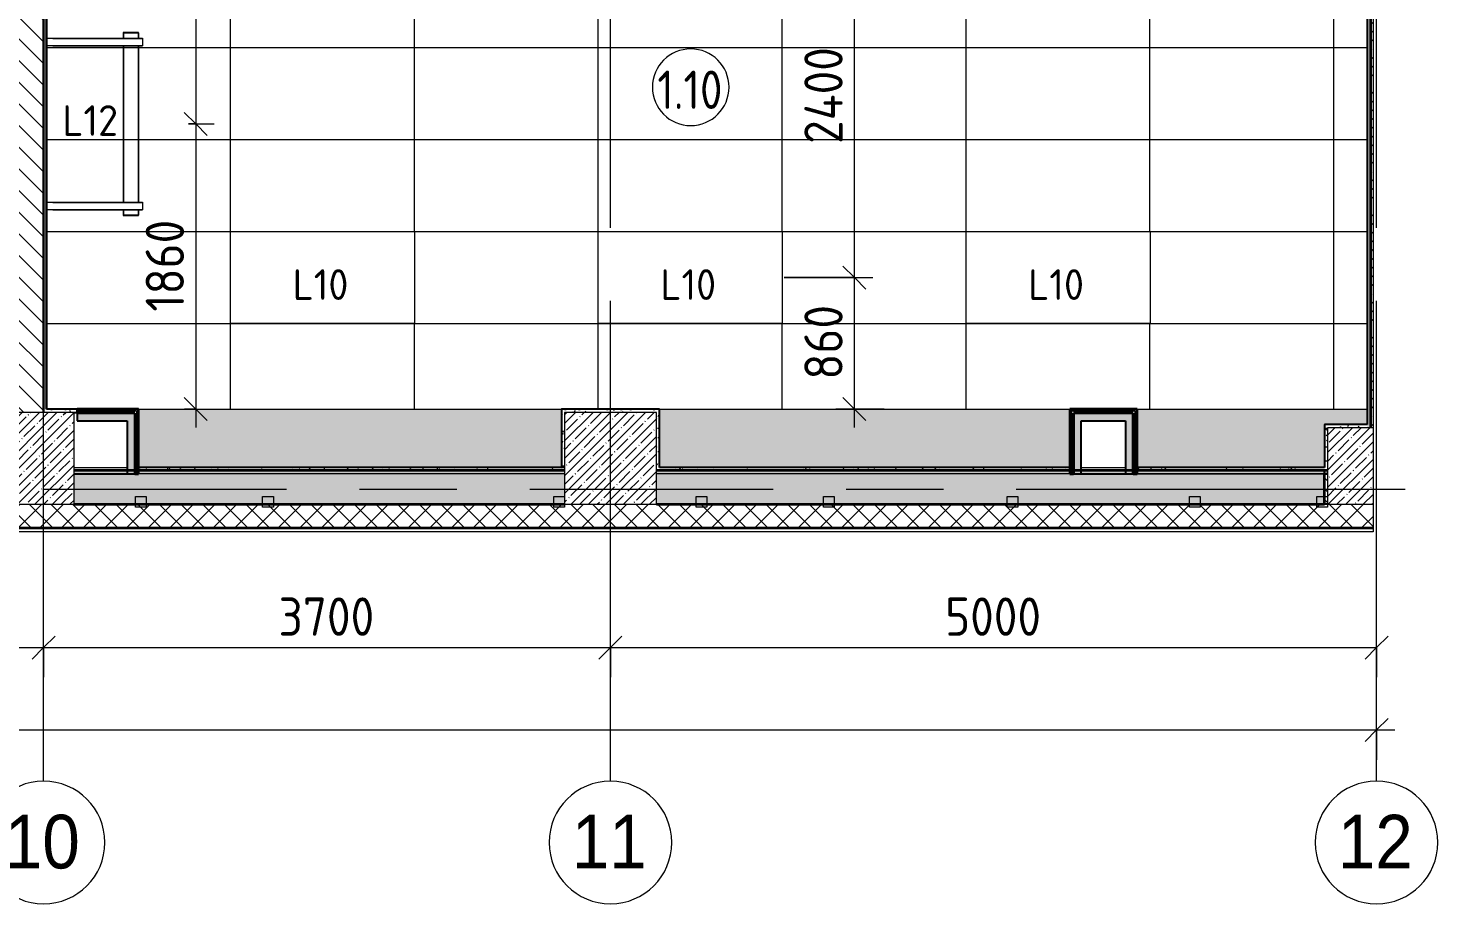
# Model space of a CAD drawing. Header units: millimetres. Extents: x -3377 to 186574, y -8553 to 29000.
# Drawn here: x 29510 to 38710, y -2706 to 3006 of the extents above; entities that cross this region are included whole.
import ezdxf

# ---------------------------------------------------------------- set-up
doc = ezdxf.new("R2010")
doc.units = ezdxf.units.MM
doc.linetypes.add('Осевая', pattern=[3175, 635, -476.25, 1587.5, -476.25])
for name, color, linetype, lineweight in [('A-ANNO-DIMS', 7, 'Continuous', 9), ('A-ANNO-DIMS-100', 7, 'Continuous', 9), ('A-AREA-IDEN', 7, 'Continuous', 9), ('A-CLNG-PATT', 7, 'Continuous', 9), ('A-DETL-GENF', 7, 'Continuous', 9), ('A-GLAZ', 7, 'Continuous', 9), ('A-GLAZ-1', 7, 'Continuous', 13), ('A-WALL', 7, 'Continuous', 9), ('E-LITE-EQPM-IDEN', 7, 'Continuous', 9), ('I-WALL', 7, 'Continuous', 9), ('S-COLS', 7, 'Continuous', 9), ('Оси', 7, 'Continuous', 9), ('Оси-1', 7, 'Continuous', 20), ('Оси-2', 7, 'Осевая', 9)]:
    doc.layers.add(name, color=color, linetype=linetype, lineweight=lineweight)
for name, color, linetype, lineweight, true_color in [('A-ANNO-NOTE', 1, 'Continuous', 9, 0xff0000), ('A-CLNG-1', 7, 'Continuous', 9, 0xc0c0c0), ('A-WALL-1', 7, 'Continuous', 35, 0x3c3c3c), ('A-WALL-2', 7, 'Continuous', 25, 0x3c3c3c), ('A-WALL-FNSH-1', 7, 'Continuous', 9, 0x3c3c3c), ('A-WALL-FNSH-2', 7, 'Continuous', 13, 0x3c3c3c), ('E-LITE-EQPM-1', 1, 'Continuous', 9, 0xff0000)]:
    doc.layers.add(name, color=color, linetype=linetype, lineweight=lineweight, true_color=true_color)
doc.layers.add('A-CLNG-PATT-1', color=7, linetype='Continuous', lineweight=9, transparency=1)
doc.styles.add('Arial', font='arial.ttf', dxfattribs={"width": 0.9, "height": 350})
doc.styles.add('GOST Common', font='GOST_Common.ttf', dxfattribs={"width": 0.9, "height": 250})
doc.styles.add('GOST Common_1', font='GOST_Common.ttf', dxfattribs={"height": 200})
doc.styles.add('ISOCPEUR', font='isocpeur.ttf', dxfattribs={"width": 0.9, "height": 250})
doc.dimstyles.new('ISO-2_5_0_9К_БОЛЬШОЙ', dxfattribs={"dimscale": 304.8, "dimtxt": 248.995294, "dimasz": 0.492126, "dimexe": 0.393701, "dimexo": 0.984252, "dimgap": 0, "dimtad": 1, "dimdec": 0, "dimrnd": 10, "dimzin": 0, "dimdsep": 46, "dimtxsty": 'ISOCPEUR', "dimblk1": 'OBLIQUE', "dimblk2": 'OBLIQUE', "dimsah": 1, "dimcen": 0.09, "dimdle": 0.393701, "dimazin": 0, "dimtfac": 1, "dimtdec": 4, "dimtix": 1, "dimtmove": 0, "dimatfit": 3, "dimfxl": 1, "dimtvp": 1, "dimtolj": 1, "dimtzin": 0, "dimarcsym": 2})
pattern_1 = [(45, (0, 0), (-57.02463, 57.02463), []), (45, (57.025, 0), (-57.02463, 57.02463), [100.806, -20.161, 3.353, -16.808])]
pattern_2 = [(0, (0, 0), (121.92, 30.48), [10.058, -81.382, 10.058, -81.382, -487.68]), (0, (0, 0), (121.92, 30.48), [-182.88, 10.058, -172.822, 10.058, -81.382, -213.36]), (0, (0, 0), (121.92, 30.48), [-457.2, 10.058, -50.902, 10.058, -142.342]), (120, (45.72, 15.24), (-87.356454, 90.345817), [10.058, -81.382, 10.058, -81.382, -487.68]), (120, (45.72, 15.24), (-87.356454, 90.345817), [-182.88, 10.058, -172.822, 10.058, -81.382, -213.36]), (120, (45.72, 15.24), (-87.356454, 90.345817), [-457.2, 10.058, -50.902, 10.058, -142.342]), (240, (60.96, 76.2), (-34.563546, -120.825817), [10.058, -81.382, 10.058, -81.382, -487.68]), (240, (60.96, 76.2), (-34.563546, -120.825817), [-182.88, 10.058, -172.822, 10.058, -81.382, -213.36]), (240, (60.96, 76.2), (-34.563546, -120.825817), [-457.2, 10.058, -50.902, 10.058, -142.342])]
pattern_3 = [(45, (0, 0), (-106.066, 106.066), []), (135, (0, 0), (-106.066, -106.066), [])]

# ---------------------------------------------------------------- blocks, each defined once
blk = doc.blocks.new('BSC_Колонна _Прямоугольная - 600х600-V2-План расстановки осветительного оборудования 1 этажа в осях 1-12')
at = {"layer": 'S-COLS'}
h = blk.add_hatch(dxfattribs=at)
h.set_pattern_fill('FP_4', color=256, style=0, pattern_type=2)
h.set_pattern_definition([(45, (-29509.74, -200), (-57.02463, 57.02463), []), (45, (-29452.72, -200), (-57.02463, 57.02463), [100.806, -20.161, 3.353, -16.808])])
h.paths.add_polyline_path([(-69.7, -300), (300, -300), (300, 300), (-300, 300), (-300, -300)])
for p, q in [((300, 300), (-300, 300)), ((-300, 300), (-300, -300)), ((300, -300), (300, 300)), ((-300, -300), (300, -300))]:
    blk.add_line(p, q, dxfattribs=at)
blk = doc.blocks.new('BSC_Колонна _Прямоугольная - 600х600-V14-План расстановки осветительного оборудования 1 этажа в осях 1-12')
at = {"layer": 'S-COLS'}
h = blk.add_hatch(dxfattribs=at)
h.set_pattern_fill('FP_23', color=256, style=0, pattern_type=2)
h.set_pattern_definition([(45, (-33310, -200), (-57.02463, 57.02463), []), (45, (-33252.975, -200), (-57.02463, 57.02463), [100.806, -20.161, 3.353, -16.808])])
h.paths.add_polyline_path([(299.7, -300), (300, -300), (300, 300), (-300, 300), (-300, -300), (-82.8, -300)])
for p, q in [((300, 300), (-300, 300)), ((-300, 300), (-300, -300)), ((300, -300), (300, 300)), ((-300, -300), (300, -300))]:
    blk.add_line(p, q, dxfattribs=at)
blk = doc.blocks.new('120_Окно_СКБ_2Ст - 120_Окно_СКБ_2Ст 2100х2500 _мал створка справа_-22445857-План расстановки осветительного оборудования 1 этажа в осях 1-12')
at = {"layer": 'A-GLAZ-1'}
for p, q in [((-1050, -127), (-1050, -57)), ((-1050, -57), (-980, -57)), ((-980, -57), (-980, -127)), ((150, -127), (150, -57)), ((150, -57), (220, -57)), ((220, -57), (220, -127)), ((980, -127), (980, -57)), ((980, -57), (1050, -57)), ((1050, -57), (1050, -127)), ((-980, -127), (-1050, -127)), ((220, -127), (150, -127)), ((1050, -127), (980, -127))]:
    blk.add_line(p, q, dxfattribs=at)
blk = doc.blocks.new('BSC_Колонна _Прямоугольная - 500х500-V27-План расстановки осветительного оборудования 1 этажа в осях 1-12')
at = {"layer": 'S-COLS'}
h = blk.add_hatch(dxfattribs=at)
h.set_pattern_fill('FP_37', color=256, style=0, pattern_type=2)
h.set_pattern_definition([(45, (-38240, -150), (-57.02463, 57.02463), []), (45, (-38182.975, -150), (-57.02463, 57.02463), [100.806, -20.161, 3.353, -16.808])])
h.paths.add_polyline_path([(47.7, -250), (47.7, 250), (-250, 250), (-250, -250)])
for p, q in [((47.7, 250), (-250, 250)), ((-250, 250), (-250, -250)), ((-250, -250), (47.7, -250))]:
    blk.add_line(p, q, dxfattribs=at)
blk = doc.blocks.new('120_Окно_СКБ_2Ст - 120_Окно_СКБ_2Ст 2800х2500_створка_-22445922-План расстановки осветительного оборудования 1 этажа в осях 1-12')
at = {"layer": 'A-GLAZ-1'}
for p, q in [((-1400, -127), (-1400, -57)), ((-1400, -57), (-1330, -57)), ((-1330, -57), (-1330, -127)), ((500, -127), (500, -57)), ((500, -57), (570, -57)), ((570, -57), (570, -127)), ((1330, -127), (1330, -57)), ((1330, -57), (1400, -57)), ((1400, -57), (1400, -127)), ((-1330, -127), (-1400, -127)), ((570, -127), (500, -127)), ((1400, -127), (1330, -127))]:
    blk.add_line(p, q, dxfattribs=at)
blk = doc.blocks.new('120_Окно_СКБ_1Ст - 120_Окно_СКБ_1Ст 900х2500_h_-20664874-План расстановки осветительного оборудования 1 этажа в осях 1-12')
at = {"layer": 'A-GLAZ-1'}
for p, q in [((-450, -127), (-450, -57)), ((-450, -57), (-380, -57)), ((-380, -57), (-380, -127)), ((380, -127), (380, -57)), ((380, -57), (450, -57)), ((450, -57), (450, -127)), ((-380, -127), (-450, -127)), ((450, -127), (380, -127))]:
    blk.add_line(p, q, dxfattribs=at)
blk = doc.blocks.new('E220 IP40 _школа доски 1195-100 IP40 аналог 1-36_ - V1-E0-00270-60000-4001839 _ V2-A0-PR00-00_2_0017_25 _Призма стандарт_-27752235-План расстановки осветительного оборудования 1 этажа в осях 1-12')
at = {"layer": 'E-LITE-EQPM-1'}
for p, q in [((20731, 4882.5), (20731, 4832.5)), ((20731, 4882.5), (20771, 4882.5)), ((20733, 4834.5), (20733, 4880.5)), ((20771, 4880.5), (20733, 4880.5)), ((20771, 4882.5), (21356, 4882.5)), ((20771, 4880.5), (20771, 4882.5)), ((20771, 4880.5), (21356, 4880.5)), ((21331, 4920), (21231, 4920)), ((21231, 4920), (21231, 4882.5)), ((21329, 4917), (21233, 4917)), ((21233, 4917), (21233, 4882.5)), ((21233, 4882.5), (21233, 4917)), ((21233, 4917), (21329, 4917)), ((21329, 4882.5), (21329, 4917)), ((21329, 4917), (21329, 4882.5)), ((21331, 4882.5), (21331, 4920)), ((21356, 4882.5), (21356, 4880.5)), ((21356, 4880.5), (21356, 4834.5)), ((20771, 4832.5), (20731, 4832.5)), ((20733, 4834.5), (20771, 4834.5)), ((20771, 4834.5), (21356, 4834.5)), ((20771, 4832.5), (20771, 4834.5)), ((20771, 4832.5), (21356, 4832.5)), ((21231, 4832.5), (21231, 3812.5)), ((21233, 4832.5), (21233, 3812.5)), ((21233, 3812.5), (21233, 4832.5)), ((21329, 3812.5), (21329, 4832.5)), ((21329, 4832.5), (21329, 3812.5)), ((21331, 3812.5), (21331, 4832.5)), ((21356, 4834.5), (21356, 4832.5)), ((20731, 3812.5), (20731, 3762.5)), ((20731, 3812.5), (20771, 3812.5)), ((20733, 3764.5), (20733, 3810.5)), ((20771, 3810.5), (20733, 3810.5)), ((20771, 3812.5), (21356, 3812.5)), ((20771, 3810.5), (20771, 3812.5)), ((20771, 3810.5), (21356, 3810.5)), ((21356, 3812.5), (21356, 3810.5)), ((21356, 3810.5), (21356, 3764.5)), ((20771, 3762.5), (20731, 3762.5)), ((20733, 3764.5), (20771, 3764.5)), ((20771, 3764.5), (21356, 3764.5)), ((20771, 3762.5), (20771, 3764.5)), ((20771, 3762.5), (21356, 3762.5)), ((21231, 3762.5), (21231, 3725)), ((21231, 3725), (21331, 3725)), ((21233, 3762.5), (21233, 3728)), ((21233, 3728), (21233, 3762.5)), ((21233, 3728), (21329, 3728)), ((21329, 3728), (21233, 3728)), ((21329, 3728), (21329, 3762.5)), ((21329, 3762.5), (21329, 3728)), ((21331, 3725), (21331, 3762.5)), ((21356, 3764.5), (21356, 3762.5))]:
    blk.add_line(p, q, dxfattribs=at)
blk = doc.blocks.new('DET_L_Линия разрыва - М100-30654710-План расстановки осветительного оборудования 1 этажа в осях 1-12')
at = {"layer": 'A-DETL-GENF'}
blk.add_line((11739.9, 0), (0, 0), dxfattribs=at)
blk = doc.blocks.new('Ось сетки - D8-29747960-План расстановки осветительного оборудования 1 этажа в осях 1-12')
at = {"layer": 'Оси-1'}
for start, end in [(360, 180), (180, 360)]:
    blk.add_arc((0, 0), 4, start, end, dxfattribs=at)
blk = doc.blocks.new('DIMBLOCK9-План расстановки осветительного оборудования 1 этажа в осях 1-12')
at = {"layer": 'A-ANNO-DIMS-100'}
for p, q in [((25910, -1228.1), (25910, -914.2)), ((29610, -1228.1), (29610, -914.2)), ((25910, -1034.2), (29610, -1034.2)), ((25910, -1034.2), (25910, -1228.1)), ((29610, -1034.2), (29610, -1228.1))]:
    blk.add_line(p, q, dxfattribs=at)
at = {"layer": 'A-ANNO-DIMS-100', "lineweight": 20}
for p, q in [((25910, -1034.2), (25985, -959.2)), ((29610, -1034.2), (29685, -959.2)), ((25910, -1034.2), (25835, -1109.2)), ((29610, -1034.2), (29535, -1109.2))]:
    blk.add_line(p, q, dxfattribs=at)
at = {"layer": 'A-ANNO-DIMS-100', "color": 0, "insert": (27444, -707.6), "char_height": 250, "width": 758.478, "attachment_point": 1, "line_spacing_factor": 1.149209, "style": 'ISOCPEUR'}
blk.add_mtext('3700', dxfattribs=at)
blk = doc.blocks.new('_Oblique')
at = {"color": 0, "linetype": 'ByBlock', "lineweight": -2}
blk.add_line((-0.5, -0.5), (0.5, 0.5), dxfattribs=at)
blk = doc.blocks.new('DIMBLOCK10-План расстановки осветительного оборудования 1 этажа в осях 1-12')
at = {"layer": 'A-ANNO-DIMS-100'}
for p, q in [((29610, -1228.1), (29610, -914.2)), ((33310, -1228.1), (33310, -914.2)), ((29610, -1034.2), (33310, -1034.2)), ((29610, -1034.2), (29610, -1228.1)), ((33310, -1034.2), (33310, -1228.1))]:
    blk.add_line(p, q, dxfattribs=at)
at = {"layer": 'A-ANNO-DIMS-100', "lineweight": 20}
for p, q in [((29610, -1034.2), (29685, -959.2)), ((33310, -1034.2), (33385, -959.2)), ((29610, -1034.2), (29535, -1109.2)), ((33310, -1034.2), (33235, -1109.2))]:
    blk.add_line(p, q, dxfattribs=at)
at = {"layer": 'A-ANNO-DIMS-100', "color": 0, "insert": (31144, -707.6), "char_height": 250, "width": 758.478, "attachment_point": 1, "line_spacing_factor": 1.149209, "style": 'ISOCPEUR'}
blk.add_mtext('3700', dxfattribs=at)
blk = doc.blocks.new('DIMBLOCK11-План расстановки осветительного оборудования 1 этажа в осях 1-12')
at = {"layer": 'A-ANNO-DIMS-100'}
for p, q in [((33310, -1228.1), (33310, -914.2)), ((38310, -1228.1), (38310, -914.2)), ((33310, -1034.2), (38310, -1034.2)), ((33310, -1034.2), (33310, -1228.1)), ((38310, -1034.2), (38310, -1228.1))]:
    blk.add_line(p, q, dxfattribs=at)
at = {"layer": 'A-ANNO-DIMS-100', "lineweight": 20}
for p, q in [((33310, -1034.2), (33385, -959.2)), ((38310, -1034.2), (38385, -959.2)), ((33310, -1034.2), (33235, -1109.2)), ((38310, -1034.2), (38235, -1109.2))]:
    blk.add_line(p, q, dxfattribs=at)
at = {"layer": 'A-ANNO-DIMS-100', "color": 0, "insert": (35494, -707.6), "char_height": 250, "width": 758.478, "attachment_point": 1, "line_spacing_factor": 1.149209, "style": 'ISOCPEUR'}
blk.add_mtext('5000', dxfattribs=at)
blk = doc.blocks.new('DIMBLOCK25-План расстановки осветительного оборудования 1 этажа в осях 1-12')
at = {"layer": 'A-ANNO-DIMS-100'}
for p, q in [((110, -1766), (110, -1452.1)), ((38310, -1766), (38310, -1452.1)), ((-10, -1572.1), (38430, -1572.1)), ((110, -1572.1), (110, -1766)), ((38310, -1572.1), (38310, -1766))]:
    blk.add_line(p, q, dxfattribs=at)
at = {"layer": 'A-ANNO-DIMS-100', "lineweight": 20}
for p, q in [((110, -1572.1), (185, -1497.1)), ((38310, -1572.1), (38385, -1497.1)), ((110, -1572.1), (35, -1647.1)), ((38310, -1572.1), (38235, -1647.1))]:
    blk.add_line(p, q, dxfattribs=at)
at = {"layer": 'A-ANNO-DIMS-100', "color": 0, "insert": (18815, -1245.4), "char_height": 250, "width": 948.097, "attachment_point": 1, "line_spacing_factor": 1.149209, "style": 'ISOCPEUR'}
blk.add_mtext('38200', dxfattribs=at)
blk = doc.blocks.new('Марка_Помещения - Номер-25198446-План расстановки осветительного оборудования 1 этажа в осях 1-12')
at = {"layer": 'A-AREA-IDEN'}
for start, end in [(360, 180), (180, 360)]:
    blk.add_arc((0, 0), 2.5, start, end, dxfattribs=at)
blk = doc.blocks.new('DIMBLOCK105-План расстановки осветительного оборудования 1 этажа в осях 1-12')
at = {"layer": 'A-ANNO-DIMS-100'}
for p, q in [((30603.4, 4526.5), (30603.4, 2381.5)), ((30555.7, 4406.5), (30723.4, 4406.5)), ((30603.4, 4406.5), (30555.7, 4406.5)), ((30555.7, 2381.5), (30723.4, 2381.5)), ((30603.4, 2381.5), (30555.7, 2381.5))]:
    blk.add_line(p, q, dxfattribs=at)
at = {"layer": 'A-ANNO-DIMS-100', "lineweight": 20}
for p, q in [((30603.4, 4406.5), (30528.4, 4481.5)), ((30603.4, 4406.5), (30678.4, 4331.5)), ((30603.4, 2381.5), (30528.4, 2456.5)), ((30603.4, 2381.5), (30678.4, 2306.5))]:
    blk.add_line(p, q, dxfattribs=at)
at = {"layer": 'A-ANNO-DIMS-100', "color": 0, "insert": (30276.8, 3078), "char_height": 250, "width": 758.478, "attachment_point": 1, "rotation": 90, "line_spacing_factor": 1.149209, "style": 'ISOCPEUR'}
blk.add_mtext('2030', dxfattribs=at)
blk = doc.blocks.new('DIMBLOCK106-План расстановки осветительного оборудования 1 этажа в осях 1-12')
at = {"layer": 'A-ANNO-DIMS-100', "lineweight": 20}
for p, q in [((30603.4, 2381.5), (30528.4, 2456.5)), ((30603.4, 2381.5), (30678.4, 2306.5)), ((30603.4, 521), (30528.4, 596)), ((30603.4, 521), (30678.4, 446))]:
    blk.add_line(p, q, dxfattribs=at)
at = {"layer": 'A-ANNO-DIMS-100'}
for p, q in [((30555.7, 2381.5), (30723.4, 2381.5)), ((30603.4, 2381.5), (30555.7, 2381.5)), ((30603.4, 2381.5), (30603.4, 401)), ((30531, 521), (30723.4, 521)), ((30603.4, 521), (30531, 521))]:
    blk.add_line(p, q, dxfattribs=at)
at = {"layer": 'A-ANNO-DIMS-100', "color": 0, "insert": (30276.8, 1156.8), "char_height": 250, "width": 706.764, "attachment_point": 1, "rotation": 90, "line_spacing_factor": 1.149209, "style": 'ISOCPEUR'}
blk.add_mtext('1860', dxfattribs=at)
blk = doc.blocks.new('DIMBLOCK116-План расстановки осветительного оборудования 1 этажа в осях 1-12')
at = {"layer": 'A-ANNO-DIMS-100', "lineweight": 20}
for p, q in [((34902.1, 1379.9), (34827.1, 1454.9)), ((34902.1, 1379.9), (34977.1, 1304.9)), ((34902.1, 521), (34827.1, 596)), ((34902.1, 521), (34977.1, 446))]:
    blk.add_line(p, q, dxfattribs=at)
at = {"layer": 'A-ANNO-DIMS-100'}
for p, q in [((34444.5, 1379.9), (35022.1, 1379.9)), ((34902.1, 1379.9), (34444.5, 1379.9)), ((34902.1, 401), (34902.1, 1379.9)), ((35096.1, 521), (34782.1, 521)), ((34902.1, 521), (35096.1, 521))]:
    blk.add_line(p, q, dxfattribs=at)
at = {"layer": 'A-ANNO-DIMS-100', "color": 0, "insert": (34575.5, 713.4), "char_height": 250, "width": 568.858, "attachment_point": 1, "rotation": 90, "line_spacing_factor": 1.149209, "style": 'ISOCPEUR'}
blk.add_mtext('860', dxfattribs=at)
blk = doc.blocks.new('DIMBLOCK117-План расстановки осветительного оборудования 1 этажа в осях 1-12')
at = {"layer": 'A-ANNO-DIMS-100'}
for p, q in [((34444.5, 3779.9), (35022.1, 3779.9)), ((34902.1, 3779.9), (34444.5, 3779.9)), ((34902.1, 1379.9), (34902.1, 3779.9)), ((34444.5, 1379.9), (35022.1, 1379.9)), ((34902.1, 1379.9), (34444.5, 1379.9))]:
    blk.add_line(p, q, dxfattribs=at)
at = {"layer": 'A-ANNO-DIMS-100', "lineweight": 20}
for p, q in [((34902.1, 3779.9), (34827.1, 3854.9)), ((34902.1, 3779.9), (34977.1, 3704.9)), ((34902.1, 1379.9), (34827.1, 1454.9)), ((34902.1, 1379.9), (34977.1, 1304.9))]:
    blk.add_line(p, q, dxfattribs=at)
at = {"layer": 'A-ANNO-DIMS-100', "color": 0, "insert": (34575.5, 2251.9), "char_height": 250, "width": 787.208, "attachment_point": 1, "rotation": 90, "line_spacing_factor": 1.149209, "style": 'ISOCPEUR'}
blk.add_mtext('2400', dxfattribs=at)

msp = doc.modelspace()

# ---------------------------------------------------------------- hatches: boundary and pattern name
at = {"layer": 'A-CLNG-PATT'}
h = msp.add_hatch(dxfattribs=at)
h.set_pattern_fill('FP_89', color=256, style=0, pattern_type=2)
h.set_pattern_definition([(180, (30830.24, 5279), (7e-14, -600), []), (270, (30830.2, 5279), (1200, 7e-14), [])])
h.paths.add_polyline_path([(29628.7, 521), (38250, 521), (38250, 7050), (37190, 7050), (37189, 7680), (33630, 7679), (33630, 7280), (32991.3, 7280), (32991.3, 7680), (29829.7, 7680), (29829.7, 7280), (29628.7, 7280), (29628.7, 523.3)])
h.paths.add_polyline_path([(35918.3, 1080), (35631.8, 1080), (35631.8, 1680), (36831.8, 1680), (36831.8, 1080)])
h.paths.add_polyline_path([(34430.8, 1080), (33230.8, 1080), (33230.8, 1680), (34430.8, 1680), (34430.8, 1336.4)])
h.paths.add_polyline_path([(32030.8, 1080), (30830.8, 1080), (30830.8, 1680), (32030.8, 1680)])
h.paths.add_polyline_path([(36831.8, 3480), (35631.8, 3480), (35631.8, 4080), (36831.8, 4080)])
h.paths.add_polyline_path([(34430.8, 3480), (33230.8, 3480), (33230.8, 4080), (34430.8, 4080)])
h.paths.add_polyline_path([(32030.8, 3480), (30830.8, 3480), (30830.8, 4080), (32030.8, 4080)])
h.paths.add_polyline_path([(35918.3, 5880), (35631.8, 5880), (35631.8, 6480), (36831.8, 6480), (36831.8, 5880)])
h.paths.add_polyline_path([(33230.8, 5880), (33230.8, 6480), (34430.8, 6480), (34430.8, 5880)])
h.paths.add_polyline_path([(31438.7, 5880), (30830.8, 5880), (30830.8, 6480), (32030.8, 6480), (32030.8, 5880)])
at = {"layer": 'A-CLNG-PATT-1'}
h = msp.add_hatch(color=256, dxfattribs=at)
h.paths.add_polyline_path([(35918.3, 141), (36307.2, 141), (36307.2, 521), (33631, 521), (33631, 141), (35631.8, 141)])
h.paths.add_polyline_path([(37969, 141), (37970, 421), (38249, 421), (38249, 521), (36748.7, 521), (36748.7, 141), (37936.7, 141)])
h.paths.add_polyline_path([(32030.8, 141), (32989, 141), (32989, 521), (30231, 521), (30231, 141), (31881.6, 141)])
at = {"layer": 'A-WALL'}
h = msp.add_hatch(dxfattribs=at)
h.set_pattern_fill('FP_24', color=256, style=0, pattern_type=2)
h.set_pattern_definition([(135, (0, 0), (-35.35534, -35.35534), [])])
h.paths.add_polyline_path([(37970, -100), (37990, -100), (37990, 100), (37970, 100), (37970, -99.9)])
h = msp.add_hatch(dxfattribs=at)
h.set_pattern_fill('FP_6', color=256, style=0, pattern_type=2)
h.set_pattern_definition([(45, (0, 0), (-70.71068, 70.71068), []), (135, (0, 0), (-70.71068, -70.71068), [])])
h.paths.add_polyline_path([(38287.7, -250), (38287.7, -100), (-260, -100), (-260, -250), (37990, -250)])
at = {"layer": 'I-WALL'}
h = msp.add_hatch(dxfattribs=at)
h.set_pattern_fill('FP_1', color=256, style=0, pattern_type=2)
h.set_pattern_definition(pattern_1)
h.paths.add_polyline_path([(38287.7, 400), (38287.7, 7400), (38270, 7400), (38270, 400)])
h = msp.add_hatch(dxfattribs=at)
h.set_pattern_fill('FP_15', color=256, style=0, pattern_type=2)
h.set_pattern_definition([(135, (0, 0), (-70.71068, -70.71068), [])])
h.paths.add_polyline_path([(29409.7, 500), (29609.7, 500), (29609.7, 7300), (29409.7, 7300), (29409.7, 505.1)])
h = msp.add_hatch(dxfattribs=at)
h.set_pattern_fill('FP_85', color=256, style=0, pattern_type=2)
h.set_pattern_definition(pattern_2)
h.paths.add_polyline_path([(29620.2, 520), (29628.7, 521), (29628.7, 7280), (29609.7, 7280), (29609.7, 520)])
h = msp.add_hatch(dxfattribs=at)
h.set_pattern_fill('FP_85', color=256, style=0, pattern_type=2)
h.set_pattern_definition(pattern_2)
h.paths.add_polyline_path([(38270, 400), (38270, 7050), (38250, 7050), (38250, 400)])
h = msp.add_hatch(dxfattribs=at)
h.set_pattern_fill('FP_85', color=256, style=0, pattern_type=2)
h.set_pattern_definition(pattern_2)
h.paths.add_polyline_path([(29809.7, 500), (29829.7, 500), (29829.7, 520), (29609.7, 520), (29609.7, 500), (29628.7, 500)])
h = msp.add_hatch(dxfattribs=at)
h.set_pattern_fill('FP_92', color=256, style=0, pattern_type=2)
h.set_pattern_definition(pattern_3)
h.paths.add_polyline_path([(30217.5, 507.5), (30217.5, 520), (29829.7, 520), (29829.7, 507.5), (30205, 507.5)])
h = msp.add_hatch(dxfattribs=at)
h.set_pattern_fill('FP_92', color=256, style=0, pattern_type=2)
h.set_pattern_definition(pattern_3)
h.paths.add_polyline_path([(30155, 495), (30205, 495), (30205, 507.5), (29829.7, 507.5), (29829.7, 495), (29863.3, 495)])
for points in [[(29863.3, 445), (30155, 445), (30155, 495), (29829.7, 495), (29829.7, 445)], [(30205, 120), (30205, 495), (30155, 495), (30155, 120), (30202.1, 120)], [(36332.7, 120), (36382.7, 120), (36382.7, 495), (36332.7, 495), (36332.7, 140)], [(36672.7, 445), (36722.7, 445), (36722.7, 495), (36382.7, 495), (36382.7, 445), (36591.1, 445)], [(36722.7, 120), (36722.7, 445), (36672.7, 445), (36672.7, 120)]]:
    msp.add_hatch(color=256, dxfattribs=at).paths.add_polyline_path(points)
h = msp.add_hatch(dxfattribs=at)
h.set_pattern_fill('FP_92', color=256, style=0, pattern_type=2)
h.set_pattern_definition(pattern_3)
h.paths.add_polyline_path([(30217.5, 120), (30217.5, 507.5), (30205, 507.5), (30205, 120), (30216.9, 120)])
h = msp.add_hatch(dxfattribs=at)
h.set_pattern_fill('FP_92', color=256, style=0, pattern_type=2)
h.set_pattern_definition(pattern_3)
h.paths.add_polyline_path([(30217.5, 120), (30230, 120), (30230, 520), (30217.5, 520), (30217.5, 140)])
h = msp.add_hatch(dxfattribs=at)
h.set_pattern_fill('FP_85', color=256, style=0, pattern_type=2)
h.set_pattern_definition(pattern_2)
h.paths.add_polyline_path([(33610, 500), (33610, 520), (32990, 520), (32990, 500), (33227.2, 500)])
h = msp.add_hatch(dxfattribs=at)
h.set_pattern_fill('FP_85', color=256, style=0, pattern_type=2)
h.set_pattern_definition(pattern_2)
h.paths.add_polyline_path([(33010, 150), (33010, 500), (32990, 499.3), (32990, 150)])
h = msp.add_hatch(dxfattribs=at)
h.set_pattern_fill('FP_85', color=256, style=0, pattern_type=2)
h.set_pattern_definition(pattern_2)
h.paths.add_polyline_path([(33610, 140), (33630, 141), (33630, 520), (33610, 520), (33610, 140.3)])
h = msp.add_hatch(dxfattribs=at)
h.set_pattern_fill('FP_92', color=256, style=0, pattern_type=2)
h.set_pattern_definition(pattern_3)
h.paths.add_polyline_path([(36313.9, 120), (36320.2, 120), (36320.2, 520), (36307.7, 520), (36307.7, 120)])
h = msp.add_hatch(dxfattribs=at)
h.set_pattern_fill('FP_92', color=256, style=0, pattern_type=2)
h.set_pattern_definition(pattern_3)
h.paths.add_polyline_path([(36591.1, 507.5), (36747.7, 507.5), (36747.7, 520), (36320.2, 520), (36320.2, 507.5), (36382.7, 507.5)])
h = msp.add_hatch(dxfattribs=at)
h.set_pattern_fill('FP_92', color=256, style=0, pattern_type=2)
h.set_pattern_definition(pattern_3)
h.paths.add_polyline_path([(36320.2, 120), (36332.7, 120), (36332.7, 507.5), (36320.2, 507.5), (36320.2, 140)])
h = msp.add_hatch(dxfattribs=at)
h.set_pattern_fill('FP_92', color=256, style=0, pattern_type=2)
h.set_pattern_definition(pattern_3)
h.paths.add_polyline_path([(36591.1, 495), (36735.2, 495), (36735.2, 507.5), (36332.7, 507.5), (36332.7, 495), (36382.7, 495)])
h = msp.add_hatch(dxfattribs=at)
h.set_pattern_fill('FP_92', color=256, style=0, pattern_type=2)
h.set_pattern_definition(pattern_3)
h.paths.add_polyline_path([(36735.2, 120), (36735.2, 495), (36722.7, 495), (36722.7, 120), (36734.4, 120)])
h = msp.add_hatch(dxfattribs=at)
h.set_pattern_fill('FP_92', color=256, style=0, pattern_type=2)
h.set_pattern_definition(pattern_3)
h.paths.add_polyline_path([(36735.2, 120), (36747.7, 120), (36747.7, 507.5), (36735.2, 507.5), (36735.2, 140)])
h = msp.add_hatch(dxfattribs=at)
h.set_pattern_fill('FP_85', color=256, style=0, pattern_type=2)
h.set_pattern_definition(pattern_2)
h.paths.add_polyline_path([(38249.9, 400), (38250, 400), (38249, 420), (37970, 420), (37970, 400), (38249, 400)])
h = msp.add_hatch(dxfattribs=at)
h.set_pattern_fill('FP_85', color=256, style=0, pattern_type=2)
h.set_pattern_definition(pattern_2)
h.paths.add_polyline_path([(37990, 120), (37990, 400), (37970, 400), (37970, 120)])
h = msp.add_hatch(dxfattribs=at)
h.set_pattern_fill('FP_1', color=256, style=0, pattern_type=2)
h.set_pattern_definition(pattern_1)
h.paths.add_polyline_path([(37970, -100), (37970, 100), (37990, 100), (37990, 120), (33610, 120), (33610, -100), (35918.3, -100)])
h.paths.add_polyline_path([(33010, -100), (33010, 120), (29809.7, 119.5), (29809.7, -100), (30536.1, -100)])
h.paths.add_polyline_path([(29209.7, -96.4), (29209.7, 120), (26160, 120), (26160, -49.3), (27844.9, -75.4)])
h.paths.add_polyline_path([(25560, -40.1), (25560, 120), (22510, 120), (22510, 7), (25153.8, -33.8)])
h.paths.add_polyline_path([(21910, 16.3), (21910, 120), (17260, 120), (17260, 100), (20396.4, 100), (19634.7, 51.4), (21522.7, 22.3)])
h.paths.add_polyline_path([(12160, 100), (12160, 120), (8260, 120), (8260, 100), (12139, 100)])
h.paths.add_polyline_path([(12760, 100), (16660, 100), (16660, 120), (12760, 120)])
h.paths.add_polyline_path([(6315.8, 100), (7660, 100), (7660, 120), (3730, 120), (3730, 100), (3750, 100)])
h = msp.add_hatch(dxfattribs=at)
h.set_pattern_fill('FP_85', color=256, style=0, pattern_type=2)
h.set_pattern_definition(pattern_2)
h.paths.add_polyline_path([(30830.8, 120), (33010, 120), (33010, 140), (30230, 140), (30230, 120), (30536.1, 120)])
h = msp.add_hatch(dxfattribs=at)
h.set_pattern_fill('FP_85', color=256, style=0, pattern_type=2)
h.set_pattern_definition(pattern_2)
h.paths.add_polyline_path([(33619.9, 120), (36307.7, 120), (36307.7, 140), (33610, 140), (33610, 120)])
h = msp.add_hatch(dxfattribs=at)
h.set_pattern_fill('FP_85', color=256, style=0, pattern_type=2)
h.set_pattern_definition(pattern_2)
h.paths.add_polyline_path([(37970, 120), (37970, 140), (36747.7, 140), (36747.7, 120), (37936.7, 120)])

# ---------------------------------------------------------------- linework, layer by layer
at = {"layer": 'A-ANNO-NOTE'}
for p, q in [((30830.7, 1679.9), (32030.7, 1679.9)), ((30830.7, 1079.9), (30830.7, 1679.9)), ((32030.7, 1679.9), (32030.7, 1079.9)), ((33230.7, 1679.9), (34430.7, 1679.9)), ((33230.7, 1079.9), (33230.7, 1679.9)), ((34430.7, 1679.9), (34430.7, 1079.9)), ((35631.7, 1679.9), (36831.7, 1679.9)), ((35631.7, 1079.9), (35631.7, 1679.9)), ((36831.7, 1679.9), (36831.7, 1079.9)), ((32030.7, 1079.9), (30830.7, 1079.9)), ((34430.7, 1079.9), (33230.7, 1079.9)), ((36831.7, 1079.9), (35631.7, 1079.9))]:
    msp.add_line(p, q, dxfattribs=at)
at = {"layer": 'A-CLNG-1'}
for p, q in [((30830.8, 1080), (30830.8, 1680)), ((30830.8, 1680), (32030.8, 1680)), ((32030.8, 1680), (32030.8, 1080)), ((33230.8, 1080), (33230.8, 1680)), ((33230.8, 1680), (34430.8, 1680)), ((34430.8, 1680), (34430.8, 1080)), ((35631.8, 1080), (35631.8, 1680)), ((35631.8, 1680), (36831.8, 1680)), ((36831.8, 1680), (36831.8, 1080)), ((32030.8, 1080), (30830.8, 1080)), ((34430.8, 1080), (33230.8, 1080)), ((36831.8, 1080), (35631.8, 1080)), ((29628.7, 521), (36748.7, 521)), ((30231, 521), (30231, 520)), ((33631, 521), (33631, 520)), ((36307.2, 141), (36307.2, 521)), ((36748.7, 521), (38249, 521)), ((36748.7, 521), (36748.7, 141)), ((38249, 421), (38249, 521)), ((37969, 421), (38249, 421)), ((37969, 421), (37969, 141)), ((30231, 141), (32989, 141)), ((36748.7, 141), (37090, 141))]:
    msp.add_line(p, q, dxfattribs=at)
at = {"layer": 'A-WALL'}
for p, q in [((30217.5, 507.5), (29829.7, 507.5)), ((30217.5, 507.5), (30217.5, 100)), ((36320.2, 507.5), (36320.2, 100)), ((36735.2, 507.5), (36320.2, 507.5)), ((36735.2, 100), (36735.2, 507.5)), ((33010, 100), (30230, 100)), ((36307.7, 100), (33610, 100)), ((37970, 100), (36747.7, 100)), ((36747.7, 100), (37970, 100)), ((-260, -250), (38287.7, -250)), ((38287.7, -280), (-290, -280))]:
    msp.add_line(p, q, dxfattribs=at)
at = {"layer": 'A-WALL-1'}
for p, q in [((38270, 7400), (38270, 400)), ((30230, 520), (29829.7, 520)), ((29829.7, 520), (29829.7, 495)), ((30205, 495), (29829.7, 495)), ((30205, 495), (30205, 100)), ((30230, 100), (30230, 520)), ((36307.7, 520), (36307.7, 100)), ((36747.7, 520), (36307.7, 520)), ((36332.7, 495), (36332.7, 100)), ((36722.7, 495), (36332.7, 495)), ((36722.7, 100), (36722.7, 495)), ((36747.7, 100), (36747.7, 520)), ((33010, 120), (29809.7, 120)), ((30205, 100), (30230, 100)), ((37990, 120), (33610, 120)), ((36307.7, 100), (36332.7, 100)), ((36722.7, 100), (36747.7, 100)), ((37970, -100), (37970, 100)), ((29809.7, -100), (33010, -100)), ((33610, -100), (37970, -100))]:
    msp.add_line(p, q, dxfattribs=at)
at = {"layer": 'A-WALL-2'}
for p, q in [((29608.7, 7300), (29608.7, 500)), ((29609.7, 500), (29609.7, 7300)), ((29628.7, 520), (29628.7, 7280)), ((38250, 7050), (38250, 420)), ((29829.7, 520), (29628.7, 520)), ((29809.7, 500), (29829.7, 500)), ((29829.7, 495), (29829.7, 445)), ((33630, 520), (32990, 520)), ((32990, 520), (32990, 150)), ((33630, 140), (33630, 520)), ((29829.7, 445), (30155, 445)), ((30155, 445), (30155, 100)), ((36382.7, 100), (36382.7, 445)), ((36382.7, 445), (36672.7, 445)), ((36672.7, 445), (36672.7, 100)), ((38250, 420), (37970, 420)), ((37970, 420), (37970, 140)), ((29809.7, 100), (30205, 100)), ((33010, 140), (30230, 140)), ((32990, 150), (33010, 150)), ((36307.7, 140), (33630, 140)), ((36332.7, 100), (36722.7, 100)), ((36672.7, 100), (36722.7, 100)), ((37970, 140), (36747.7, 140)), ((37970, 100), (37970, 120)), ((37990, 100), (37970, 100)), ((37970, 100), (37990, 100)), ((37990, -100), (37970, -100))]:
    msp.add_line(p, q, dxfattribs=at)
at = {"layer": 'A-WALL-FNSH-1'}
msp.add_line((-268, -258), (38287.7, -258), dxfattribs=at)
at = {"layer": 'A-WALL-FNSH-2'}
for p, q in [((30231, 520), (30230, 520)), ((30231, 141), (30231, 520)), ((32990, 521), (32989, 521)), ((32989, 521), (32989, 141)), ((32990, 141), (32990, 521)), ((33631, 520), (33630, 520)), ((33631, 141), (33631, 520)), ((30230, 141), (30231, 141)), ((32989, 141), (32990, 141)), ((33630, 141), (33631, 141)), ((-263, -253), (38287.7, -253))]:
    msp.add_line(p, q, dxfattribs=at)
at = {"layer": 'I-WALL'}
for p, q in [((29629.7, 520), (29629.7, 7279)), ((29630.7, 7279), (29630.7, 521)), ((38249, 521), (38249, 7049)), ((36306.7, 150), (36306.7, 521)), ((36306.7, 521), (36748.7, 521)), ((37970, 421), (37970, 420)), ((38249, 421), (38250, 421)), ((29809.7, 140), (30155, 140)), ((30230, 141), (30230, 141)), ((32990, 141), (33000, 141)), ((33000, 141), (33000, 140)), ((33631, 141), (36307.2, 141)), ((33870, 141), (33870, 140)), ((35970, 140), (35970, 141)), ((36306.7, 150), (36307.7, 150)), ((36307.2, 141), (36307.2, 140)), ((36382.7, 140), (36672.7, 140)), ((37090, 141), (37969, 141)), ((37090, 141), (37090, 140)), ((37969, 140), (37969, 141))]:
    msp.add_line(p, q, dxfattribs=at)
at = {"layer": 'Оси'}
for p, q in [((29610, -1906.3), (29610, 593.7)), ((33310, -1906.3), (33310, 593.7)), ((38310, -1906.3), (38310, 593.7)), ((35997.1, 0), (38497.1, 0))]:
    msp.add_line(p, q, dxfattribs=at)
at = {"layer": 'Оси-2'}
for p, q in [((29610, 593.7), (29610, 24898.1)), ((33310, 593.7), (33310, 24898.1)), ((38310, 593.7), (38310, 21277.7)), ((-77.3, 0), (35997.1, 0))]:
    msp.add_line(p, q, dxfattribs=at)

# ---------------------------------------------------------------- block references
at = {"layer": 'A-AREA-IDEN', "xscale": 99.99999999999993, "yscale": 99.99999999999993, "zscale": 99.99999999999993}
msp.add_blockref('Марка_Помещения - Номер-25198446-План расстановки осветительного оборудования 1 этажа в осях 1-12', (33834, 2621.3), dxfattribs=at)
at = {"layer": 'A-DETL-GENF', "rotation": 90.00000000000031}
msp.add_blockref('DET_L_Линия разрыва - М100-30654710-План расстановки осветительного оборудования 1 этажа в осях 1-12', (38287.7, -280), dxfattribs=at)
at = {"layer": 'A-GLAZ', "rotation": 180}
for name, p in [('120_Окно_СКБ_2Ст - 120_Окно_СКБ_2Ст 2800х2500_створка_-22445922-План расстановки осветительного оборудования 1 этажа в осях 1-12', (31610, -175)), ('120_Окно_СКБ_2Ст - 120_Окно_СКБ_2Ст 2100х2500 _мал створка справа_-22445857-План расстановки осветительного оборудования 1 этажа в осях 1-12', (34920, -175)), ('120_Окно_СКБ_1Ст - 120_Окно_СКБ_1Ст 900х2500_h_-20664874-План расстановки осветительного оборудования 1 этажа в осях 1-12', (37540, -175))]:
    msp.add_blockref(name, p, dxfattribs=at)
at = {"layer": 'E-LITE-EQPM-1'}
msp.add_blockref('E220 IP40 _школа доски 1195-100 IP40 аналог 1-36_ - V1-E0-00270-60000-4001839 _ V2-A0-PR00-00_2_0017_25 _Призма стандарт_-27752235-План расстановки осветительного оборудования 1 этажа в осях 1-12', (8899.7, -1941), dxfattribs=at)
at = {"layer": 'S-COLS'}
for name, p in [('BSC_Колонна _Прямоугольная - 600х600-V2-План расстановки осветительного оборудования 1 этажа в осях 1-12', (29509.7, 200)), ('BSC_Колонна _Прямоугольная - 600х600-V14-План расстановки осветительного оборудования 1 этажа в осях 1-12', (33310, 200)), ('BSC_Колонна _Прямоугольная - 500х500-V27-План расстановки осветительного оборудования 1 этажа в осях 1-12', (38240, 150))]:
    msp.add_blockref(name, p, dxfattribs=at)
at = {"layer": 'Оси-1', "xscale": 99.99999999999993, "yscale": 99.99999999999993, "zscale": 99.99999999999993}
for p in [(29610, -2306.3), (33310, -2306.3), (38310, -2306.3)]:
    msp.add_blockref('Ось сетки - D8-29747960-План расстановки осветительного оборудования 1 этажа в осях 1-12', p, dxfattribs=at)

# ---------------------------------------------------------------- texts
at = {"layer": 'A-AREA-IDEN', "insert": (33616, 2729.8), "char_height": 250, "width": 548.354, "attachment_point": 1, "style": 'GOST Common'}
msp.add_mtext('1.10', dxfattribs=at)
at = {"layer": 'E-LITE-EQPM-IDEN', "char_height": 200, "width": 472.996, "attachment_point": 1, "style": 'GOST Common_1'}
for s, insert in [('L12', (29732.9, 2504)), ('L10', (31236.1, 1433.8)), ('L10', (33636.1, 1433.8)), ('L10', (36037.1, 1433.8))]:
    msp.add_mtext(s, dxfattribs=dict(at, insert=insert))
at = {"layer": 'Оси', "char_height": 350, "width": 606.076, "attachment_point": 1, "style": 'Arial'}
for s, insert in [('10', (29357.4, -2125.6)), ('11', (33057.4, -2125.6)), ('12', (38057.4, -2125.6))]:
    msp.add_mtext(s, dxfattribs=dict(at, insert=insert))

# ---------------------------------------------------------------- dimensions: what is measured, and where the dimension line sits
at = {"layer": 'A-ANNO-DIMS'}
for base, p1, p2, override, picture, middle in [((30603.4, 2381.5), (30255.7, 4406.5), (30255.7, 2381.5), {"dimpost": '<>', "dimfxl": 2025.02385}, 'DIMBLOCK105-План расстановки осветительного оборудования 1 этажа в осях 1-12', (30478.4, 3394)), ((34902.1, 3779.9), (34144.5, 1379.9), (34144.5, 3779.9), {"dimpost": '<>', "dimfxl": 2400}, 'DIMBLOCK117-План расстановки осветительного оборудования 1 этажа в осях 1-12', (34777.1, 2579.9)), ((30603.3906, 521), (30255.7435, 2381.4942), (30231, 521), {"dimpost": '<>', "dimfxl": 1860.658702}, 'DIMBLOCK106-План расстановки осветительного оборудования 1 этажа в осях 1-12', (30478.3906, 1451.2471)), ((34902.1, 1379.9), (34796.1, 521), (34144.5, 1379.9), {"dimpost": '<>', "dimfxl": 1078.081933}, 'DIMBLOCK116-План расстановки осветительного оборудования 1 этажа в осях 1-12', (34777.1, 950.5))]:
    dim = msp.add_linear_dim(base=base, p1=p1, p2=p2, angle=90, dimstyle='ISO-2_5_0_9К_БОЛЬШОЙ', override=override, dxfattribs=at)
    dim.commit()
    dim.dimension.update_dxf_attribs({"geometry": picture, "text_midpoint": middle})
for base, p1, p2, override, picture, middle in [((29610, -1034.2), (25910, -928.1), (29610, -928.1), {"dimpost": '<>', "dimfxl": 3700}, 'DIMBLOCK9-План расстановки осветительного оборудования 1 этажа в осях 1-12', (27760, -909.2)), ((33310, -1034.2), (29610, -928.1), (33310, -928.1), {"dimpost": '<>', "dimfxl": 3700}, 'DIMBLOCK10-План расстановки осветительного оборудования 1 этажа в осях 1-12', (31460, -909.2)), ((38310, -1034.2), (33310, -928.1), (38310, -928.1), {"dimpost": '<>', "dimfxl": 5000}, 'DIMBLOCK11-План расстановки осветительного оборудования 1 этажа в осях 1-12', (35810, -909.2)), ((38310, -1572.1), (110, -1466), (38310, -1466), {"dimpost": '<>', "dimfxl": 38199.999966}, 'DIMBLOCK25-План расстановки осветительного оборудования 1 этажа в осях 1-12', (19210, -1447.1))]:
    dim = msp.add_linear_dim(base=base, p1=p1, p2=p2, dimstyle='ISO-2_5_0_9К_БОЛЬШОЙ', override=override, dxfattribs=at)
    dim.commit()
    dim.dimension.update_dxf_attribs({"geometry": picture, "text_midpoint": middle})

doc.saveas('drawing.dxf')
